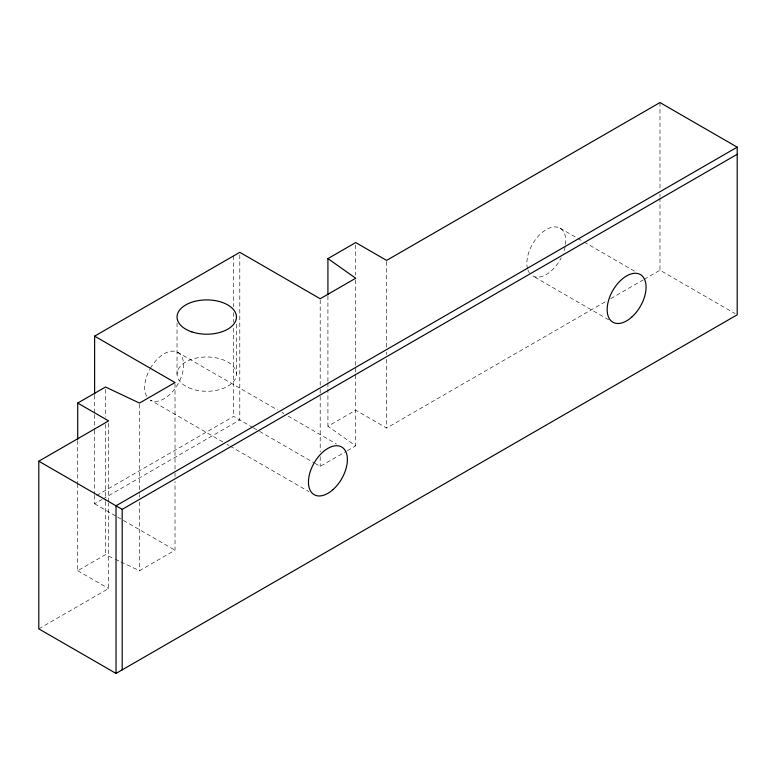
<?xml version="1.0" encoding="UTF-8"?>
<svg xmlns="http://www.w3.org/2000/svg" width="776" height="776" viewBox="0 0 776 776"><rect width="100%" height="100%" fill="white"/><g stroke="black" fill="none" stroke-linecap="round" stroke-linejoin="round"><path stroke-width="0.58" stroke-dasharray="3.88 2.91" d="M96.709 495.437L233.615 416.392L252.326 427.198M94.614 495.33L94.614 503.779L101.928 499.56M102.975 498.949L239.794 419.962L239.794 254.732M77.716 483.875L77.716 570.709L105.517 554.656L114.285 558.798M347.367 450.701L355.718 445.87L327.918 426.257L355.718 410.203L386.613 428.042L606.56 301.049M38.8 628.841L108.611 588.538L108.611 502.916M120.862 561.902L139.496 570.709L175.017 550.194L175.017 481.45M314.978 463.369L320.197 466.376L346.319 451.302M610.751 298.634L643.217 279.884M644.264 279.282L659.978 270.213L735.115 313.591M115.382 559.312L119.766 561.387M560.068 228.183L576.752 237.825M577.8 238.426L583.009 241.433M584.056 242.034L635.166 271.542M608.685 319.809L532.549 275.849A27.519 15.889 -60 0 0 561.213 257.865M150.36 368.319A27.519 15.889 -60 0 1 177.879 352.43L277.633 410.019M281.834 412.444L283.929 413.656M288.129 416.082L336.435 443.969M253.374 427.799L258.592 430.806M259.63 431.417L313.931 462.758M222.809 441.932L150.36 400.096A27.519 15.889 -60 0 0 177.879 384.207A27.519 15.889 -60 0 0 177.879 352.43M227.009 444.357L229.104 445.57M230.162 446.171L308.906 491.635M94.614 503.779L116.546 516.438M117.593 517.039L175.017 550.194M77.716 570.709L108.611 588.538M659.978 102.568L659.978 189.402M659.978 194.233L659.978 196.638M659.978 197.851L659.978 270.213M386.613 261.609L386.613 347.231M386.613 352.061L386.613 354.467M386.613 359.298L386.613 428.042M355.718 244.974L355.718 275.131M355.718 279.952L355.718 445.87M327.918 296.005L327.918 381.627M327.918 382.84L327.918 387.66M327.918 388.863L327.918 426.257M320.197 299.943L320.197 387.99M320.197 389.193L320.197 395.226M320.197 396.429L320.197 451.904M320.197 456.734L320.197 466.376M236.447 324.193L236.447 374.129M233.615 255.886L233.615 306.578M233.615 312.612L233.615 322.263M233.615 328.296L233.615 416.392M177.035 323L177.035 374.129M175.017 383.761L175.017 471.808M175.017 473.011L175.017 476.629M139.496 404.277L139.496 493.517M139.496 494.729L139.496 497.135M139.496 501.965L139.496 570.709M108.611 423.318L108.611 501.703M105.517 389.426L105.517 417.168M105.517 424.404L105.517 500.384M105.517 501.587L105.517 554.656M94.614 395.236L94.614 413.375M94.614 414.578L94.614 429.06M94.614 430.205L94.614 494.234M77.716 440.458L77.716 482.662M146.664 396.284A27.519 15.889 -60 0 1 149.778 369.357M527.505 268.69A27.519 15.889 -60 0 1 545.46 230.055A27.519 15.889 -60 0 1 565.471 244.857M565.103 246.981A27.519 15.889 -60 0 1 563.163 253.529M529.455 272.987A27.519 15.889 -60 0 1 527.874 269.873M188.665 387.728A29.701 17.15 0 0 0 236.195 376.36A29.701 17.15 0 0 0 195.377 358.279A29.701 17.15 0 0 0 188.665 387.728"/><path stroke-width="1.16" d="M94.614 394.062L94.614 336.134L239.794 252.316L320.197 298.741L355.718 278.235L327.918 258.612L355.718 242.568L386.613 260.397L659.978 102.568L737.2 147.159L737.2 314.794L116.022 673.432L38.8 628.841L38.8 461.206L108.611 420.902L77.716 403.064L77.716 439.245M77.716 403.064L105.517 387.02L139.496 403.064L175.017 382.558L94.614 336.134M737.2 147.159L116.022 505.787L116.022 673.432M38.8 461.206L122.201 509.357L737.2 154.288M327.918 258.612L327.918 294.793M122.201 509.357L122.201 669.863M631.654 317.18A27.519 15.889 -60 0 0 640.375 274.549A27.519 15.889 -60 0 0 607.821 303.426A27.519 15.889 -60 0 0 631.654 317.18M332.962 489.637A27.519 15.889 -60 0 0 341.683 447.005A27.519 15.889 -60 0 0 309.12 475.872A27.519 15.889 -60 0 0 332.962 489.637M191.895 331.905A29.701 17.15 0 0 0 236.447 317.054A29.701 17.15 0 0 0 191.895 302.204A29.701 17.15 0 0 0 191.895 331.905"/></g></svg>
